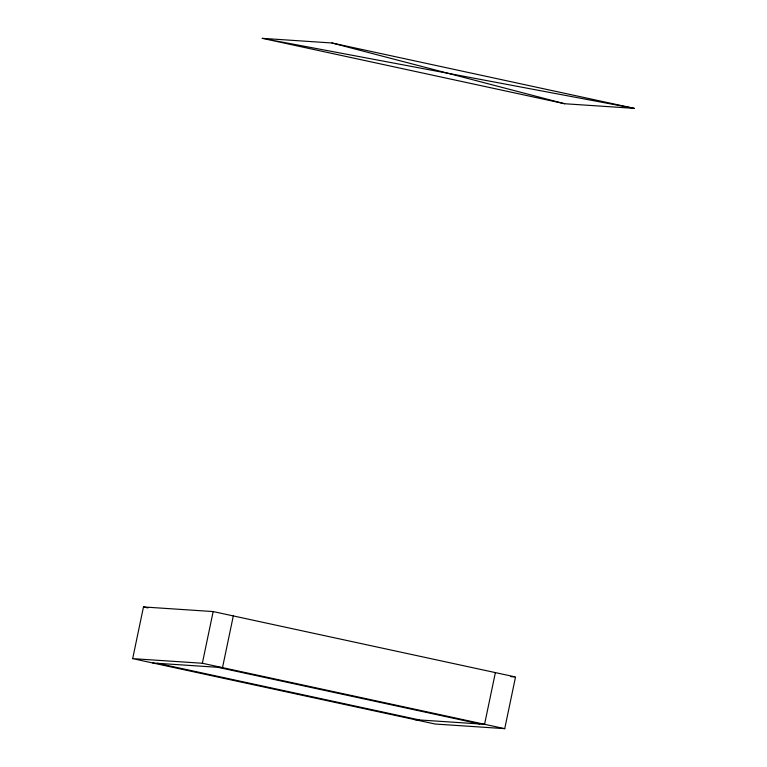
<?xml version="1.0" encoding="UTF-8"?>
<svg xmlns="http://www.w3.org/2000/svg" width="767" height="767" viewBox="0 0 767 767"><rect width="100%" height="100%" fill="white"/><g stroke="black" fill="none" stroke-linecap="round" stroke-linejoin="round"><path stroke-width="1.15" d="M132.681 658.632L143.477 606.946L213.159 611.567L515.529 676.964L504.734 728.65L435.062 724.019L132.681 658.632L202.354 663.263L504.734 728.65M202.354 663.263L213.159 611.567M233.312 615.93L222.516 667.616L152.844 662.995M495.377 672.601L484.571 724.288L414.899 719.657M262.266 38.35L331.938 42.981L634.319 108.368L564.646 103.737L262.266 38.35L634.319 108.368M510.812 676.647L514.35 676.877M143.477 606.946L147.964 607.915M217.866 667.309L479.931 723.981M157.484 663.302L419.549 719.973M331.938 42.981L564.646 103.737"/></g></svg>
